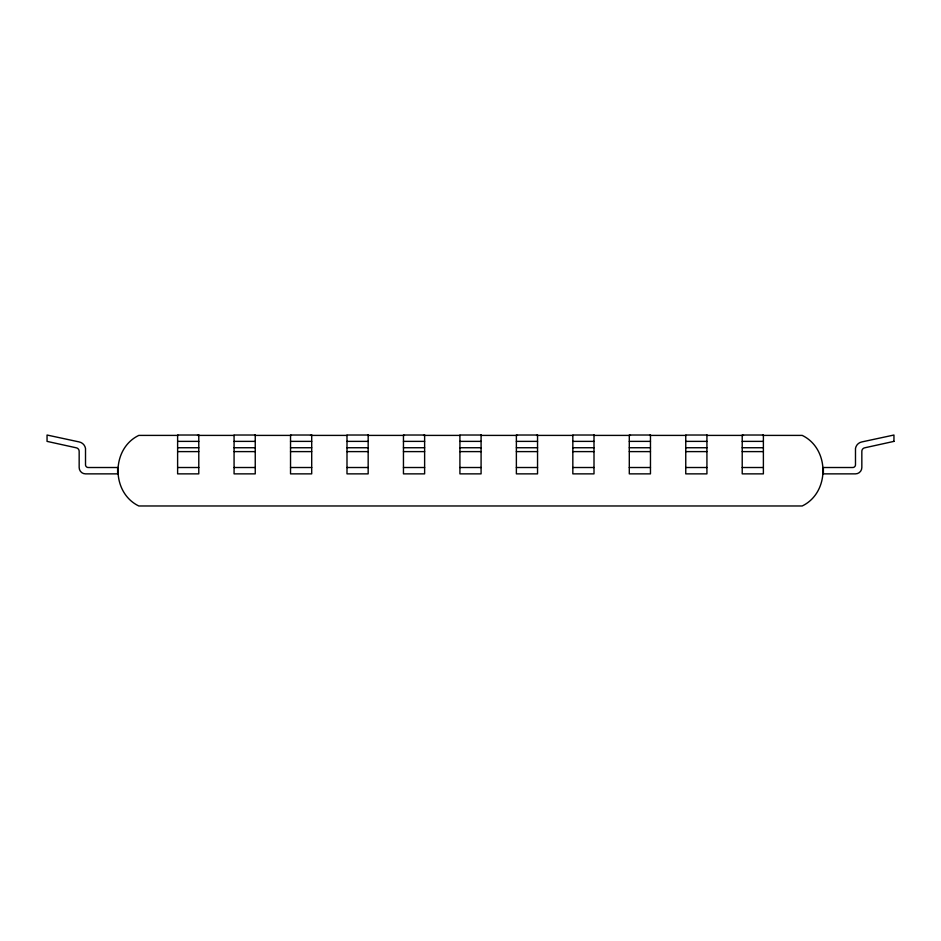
<?xml version="1.0" encoding="UTF-8"?>
<svg xmlns="http://www.w3.org/2000/svg" width="941" height="941" viewBox="0 0 941 941"><rect width="100%" height="100%" fill="white"/><g stroke="black" fill="none" stroke-linecap="round" stroke-linejoin="round"><path stroke-width="1.41" d="M178.425 435.401L138.798 435.401C111.097 448.739 111.097 492.625 138.798 505.976L802.202 505.976C829.903 492.625 829.903 448.739 802.202 435.401L762.575 435.401M197.504 435.401L234.203 435.401M254.752 435.401L291.439 435.401M310.518 435.401L347.217 435.401M367.755 435.401L404.454 435.401M423.532 435.401L460.231 435.401M480.769 435.401L517.468 435.401M536.546 435.401L573.245 435.401M593.783 435.401L630.482 435.401M649.561 435.401L686.248 435.401M706.797 435.401L743.496 435.401M177.614 441.376L198.786 441.376M234.074 441.376L255.246 441.376M290.534 441.376L311.706 441.376M346.994 441.376L368.166 441.376M403.454 441.376L424.626 441.376M459.914 441.376L481.086 441.376M516.374 441.376L537.546 441.376M572.834 441.376L594.006 441.376M629.294 441.376L650.466 441.376M685.754 441.376L706.926 441.376M742.214 441.376L763.386 441.376M177.614 447.74L198.786 447.74M234.074 447.74L255.246 447.74M290.534 447.74L311.706 447.74M346.994 447.74L368.166 447.74M403.454 447.74L424.626 447.74M459.914 447.74L481.086 447.74M516.374 447.74L537.546 447.74M572.834 447.74L594.006 447.74M629.294 447.74L650.466 447.74M685.754 447.74L706.926 447.74M742.214 447.74L763.386 447.74M177.614 451.609L198.786 451.609M234.074 451.609L255.246 451.609M290.534 451.609L311.706 451.609M346.994 451.609L368.166 451.609M403.454 451.609L424.626 451.609M459.914 451.609L481.086 451.609M516.374 451.609L537.546 451.609M572.834 451.609L594.006 451.609M629.294 451.609L650.466 451.609M685.754 451.609L706.926 451.609M742.214 451.609L763.386 451.609M177.614 467.512L198.786 467.512M234.074 467.512L255.246 467.512M290.534 467.512L311.706 467.512M346.994 467.512L368.166 467.512M403.454 467.512L424.626 467.512M459.914 467.512L481.086 467.512M516.374 467.512L537.546 467.512M572.834 467.512L594.006 467.512M629.294 467.512L650.466 467.512M685.754 467.512L706.926 467.512M742.214 467.512L763.386 467.512M893.95 441.376L865.014 447.74A3.623 3.623 0 0 0 861.838 451.609L861.838 467.512A6.352 6.352 0 0 1 855.487 473.864L823.375 473.864L823.375 467.512L852.311 467.512A2.811 2.811 0 0 0 855.487 464.336L855.487 448.434A8.022 8.022 0 0 1 861.838 441.929L893.95 435.024L893.95 441.376M198.786 435.024L177.614 435.024L177.614 473.864L198.786 473.864L198.786 435.024M255.246 435.024L234.074 435.024L234.074 473.864L255.246 473.864L255.246 435.024M311.706 435.024L290.534 435.024L290.534 473.864L311.706 473.864L311.706 435.024M368.166 435.024L346.994 435.024L346.994 473.864L368.166 473.864L368.166 435.024M424.626 435.024L403.454 435.024L403.454 473.864L424.626 473.864L424.626 435.024M481.086 435.024L459.914 435.024L459.914 473.864L481.086 473.864L481.086 435.024M537.546 435.024L516.374 435.024L516.374 473.864L537.546 473.864L537.546 435.024M594.006 435.024L572.834 435.024L572.834 473.864L594.006 473.864L594.006 435.024M650.466 435.024L629.294 435.024L629.294 473.864L650.466 473.864L650.466 435.024M706.926 435.024L685.754 435.024L685.754 473.864L706.926 473.864L706.926 435.024M763.386 435.024L742.214 435.024L742.214 473.864L763.386 473.864L763.386 435.024M117.625 467.512L88.689 467.512A2.811 2.811 0 0 1 85.513 464.336L85.513 448.434A8.022 8.022 0 0 0 79.162 441.929L47.05 435.024L47.05 441.376L75.986 447.74A3.623 3.623 0 0 1 79.162 451.609L79.162 467.512A6.352 6.352 0 0 0 85.513 473.864L117.625 473.864L117.625 467.512"/></g></svg>
